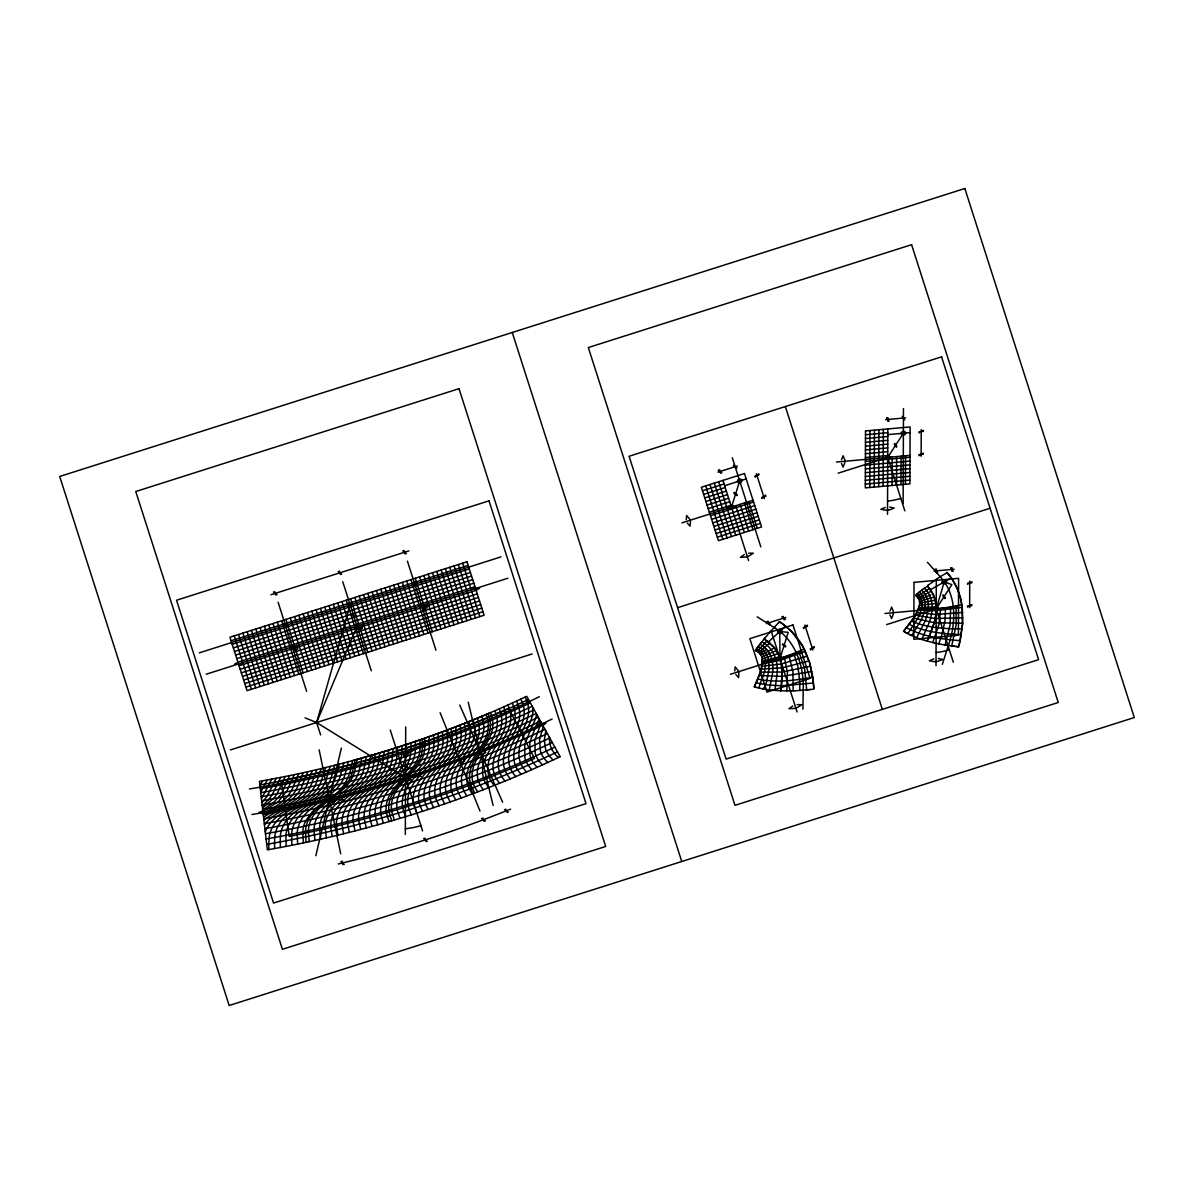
<?xml version="1.0" encoding="UTF-8"?>
<svg xmlns="http://www.w3.org/2000/svg" width="1194" height="1194" viewBox="0 0 1194 1194"><rect width="100%" height="100%" fill="white"/><g stroke="black" fill="none" stroke-linecap="round" stroke-linejoin="round"><path stroke-width="1.5" d="M954.737 646.342L958.692 646.775L960.633 638.387L962.648 622.88L962.319 608.253L960.469 598.104L957.14 588.388L952.021 578.911L946.633 572.314M405.333 834.427L405.706 726.877M869.769 487.48L869.963 430.541M874.232 487.077L874.426 430.138M878.694 486.674L878.888 429.736M883.142 486.286L883.351 429.333M887.515 514.345L887.799 428.93M887.829 421.348L887.843 417.542M892.067 485.48L892.172 457.003M896.53 485.077L896.619 456.601M900.977 484.674L901.082 456.198M903.142 503.45L903.47 408.542M905.44 484.271L905.545 455.795M921.141 456.287L921.231 429.706M936.006 665.759L936.305 580.344M936.335 572.747L936.35 568.956M951.946 571.344L951.946 567.553M969.647 607.701L969.737 581.12M927.454 562.284L940.185 576.687L947.32 572.598A91.61 75.759 -17.4 0 1 949.603 575.463L950.32 576.433A91.102 75.341 -17.4 0 1 952.021 578.911L955.349 584.612A91.848 75.968 -17.4 0 1 957.14 588.388A93.819 77.595 -17.4 0 1 958.886 592.866A96.804 80.058 -17.4 0 1 960.155 596.925L960.319 597.507A101.415 83.879 -17.4 0 1 961.424 602.328A106.624 88.177 -17.4 0 1 962.125 606.671L962.528 624.626L959.095 645.238M415.437 741.414L415.348 749.951A33.969 28.089 -17.4 0 1 415.303 751.071C413.691 774.831 384.796 783.398 380.961 806.234A33.984 28.104 -17.4 0 0 381.573 817.069L383.408 823.218M802.935 709.221L803.204 690.222C804.204 666.401 795.652 640.163 774.145 627.507L757.115 616.835M274.53 848.561L274.68 838.606A33.984 28.104 -17.4 0 1 277.307 827.666C287.47 805.965 317.574 803.338 325.917 780.234A33.969 28.089 -17.4 0 0 326.29 779.115L330.216 766.399M410.99 742.922L410.751 751.668A33.969 28.089 -17.4 0 1 410.691 752.787C408.706 776.563 379.722 784.801 375.528 807.622A33.984 28.104 -17.4 0 0 375.976 818.487L377.752 824.815M762.757 688.893L754.265 686.863L760.802 671.207L762.354 659.76A22.298 18.432 -17.4 0 0 762.25 658.954A19 15.716 -17.4 0 0 761.787 656.998A15.462 12.791 -17.4 0 0 761.056 655.252A13.268 10.97 -17.4 0 0 760.071 653.745L759.772 653.402A12.477 10.328 -17.4 0 1 760.056 653.745A13.283 10.985 -17.4 0 1 761.056 655.252L774.443 647.82L778.637 654.984L781.189 663.252L782.234 675.819L780.697 690.819L767.981 689.744M268.725 849.606L269.038 839.427A33.984 28.104 -17.4 0 1 271.829 828.502C282.306 806.905 312.455 804.577 321.111 781.563A33.969 28.089 -17.4 0 0 321.499 780.458L325.708 767.503M795.234 690.729L799.786 690.475L799.771 681.744L797.905 666.491L793.726 653.506L780.234 658.431M406.527 744.399L406.139 753.354A33.969 28.089 -17.4 0 1 406.064 754.474C403.706 778.264 374.632 786.189 370.095 808.98A33.984 28.104 -17.4 0 0 370.364 819.875L372.08 826.382M402.05 745.862L401.512 755.026A33.969 28.089 -17.4 0 1 401.423 756.16C398.706 779.936 369.543 787.547 364.663 810.308A33.984 28.104 -17.4 0 0 364.752 821.218L366.409 827.92M397.587 747.31L396.886 756.683A33.969 28.089 -17.4 0 1 396.781 757.802C393.692 781.577 364.454 788.891 359.215 811.621A33.984 28.104 -17.4 0 0 359.14 822.547L360.722 829.427M780.697 690.819L793.159 690.819L792.906 671.535L788.876 655.402M393.11 748.728L392.244 758.324A33.969 28.089 -17.4 0 1 392.125 759.444C388.677 783.204 359.349 790.204 353.767 812.89A33.984 28.104 -17.4 0 0 353.528 823.83L355.021 830.905M388.632 750.13L387.602 759.936A33.969 28.089 -17.4 0 1 387.453 761.056C383.647 784.801 354.245 791.488 348.32 814.144A33.984 28.104 -17.4 0 0 347.902 825.084L349.32 832.367M384.155 751.504L382.946 761.533A33.969 28.089 -17.4 0 1 382.781 762.653C378.602 786.383 349.126 792.741 342.872 815.353A33.984 28.104 -17.4 0 0 342.29 826.308L343.618 833.785M841.486 459.675L843.128 455.735L844.77 459.72A25.552 21.134 -17.4 0 1 844.77 462.854L843.083 467.123L841.471 463.481M889.978 611.089L891.634 607.149L893.276 611.119A25.552 21.134 -17.4 0 1 893.261 614.253L891.59 618.537L889.963 614.88M786.801 690.938L787.428 672.431L784.279 657.073M781.398 686.416L782.174 671.491A85.401 70.625 -17.4 0 0 781.891 667.864A75.461 62.416 -17.4 0 0 781.324 663.954A66.521 55.014 -17.4 0 0 780.488 660.282A59.178 48.939 -17.4 0 0 779.384 656.819A53.297 44.088 -17.4 0 0 778.01 653.596A48.775 40.342 -17.4 0 0 776.354 650.596A45.506 37.626 -17.4 0 0 774.443 647.82L764.1 638.984L762.369 641.074M379.662 752.862L378.274 763.1A33.969 28.089 -17.4 0 1 378.095 764.22C373.558 787.936 344.021 793.98 337.409 816.547A33.984 28.104 -17.4 0 0 336.663 827.502L337.902 835.173M781.309 687.028L781.025 688.908M375.185 754.19L373.588 764.653A33.969 28.089 -17.4 0 1 373.394 765.787C368.513 789.458 338.902 795.189 331.962 817.696A33.984 28.104 -17.4 0 0 331.036 828.666L332.171 836.546M370.692 755.518L368.901 766.19A33.969 28.089 -17.4 0 1 368.692 767.309C363.454 790.95 333.768 796.383 326.499 818.83A33.984 28.104 -17.4 0 0 325.395 829.8L326.44 837.875M780.921 689.55L780.757 690.505M366.2 756.802L364.2 767.712A33.969 28.089 -17.4 0 1 363.976 768.832C358.379 792.428 328.634 797.547 321.037 819.92A33.984 28.104 -17.4 0 0 319.768 830.905L320.693 839.188M361.707 758.086L359.498 769.205A33.969 28.089 -17.4 0 1 359.245 770.324C353.305 793.876 323.514 798.682 315.574 820.994A33.984 28.104 -17.4 0 0 314.141 831.979L314.947 840.457M357.215 759.324L354.782 770.682A33.969 28.089 -17.4 0 1 354.514 771.802C348.215 795.308 318.365 799.801 310.112 822.039A33.984 28.104 -17.4 0 0 308.5 833.024L309.201 841.71M488.988 713.296L488.346 713.564A867.008 717.087 -17.4 0 1 355.155 759.891L352.528 771.473A33.969 28.089 -17.4 0 1 352.26 772.593C345.693 796.055 315.798 800.308 307.276 822.487A33.984 28.104 -17.4 0 0 305.545 833.457L306.142 842.352L306.948 842.188M352.723 760.563L350.051 772.145A33.969 28.089 -17.4 0 1 349.767 773.264C336.395 806.323 321.305 793.204 304.649 823.054A33.984 28.104 -17.4 0 0 302.858 834.024L303.425 842.919M774.876 690.49L777.324 672.013A78.938 65.282 -17.4 0 0 777.249 668.565A68.64 56.775 -17.4 0 0 776.921 664.864A59.416 49.133 -17.4 0 0 776.324 661.386A51.894 42.924 -17.4 0 0 775.458 658.148A45.909 37.969 -17.4 0 0 774.309 655.118A41.327 34.178 -17.4 0 0 772.906 652.327A38.029 31.447 -17.4 0 0 771.234 649.76A35.924 29.716 -17.4 0 0 769.279 647.417A34.91 28.88 -17.4 0 0 767.07 645.312A35.193 29.104 -17.4 0 0 764.578 643.417A35.775 29.581 -17.4 0 0 761.832 641.76L760.548 643.372M315.828 855.725L341.394 748.071M348.215 761.772L345.32 773.578A33.969 28.089 -17.4 0 1 345.021 774.697C338.036 798.085 308.082 801.95 299.172 824.024A33.984 28.104 -17.4 0 0 297.231 835.009L297.664 844.113M545.792 730.758L544.389 739.593L545.195 747.459A34.163 28.253 -17.4 0 0 551.255 758.19L553.061 760.026M343.723 762.966L340.574 774.996A33.969 28.089 -17.4 0 1 340.26 776.115C332.932 799.428 302.933 802.995 293.709 824.979A33.984 28.104 -17.4 0 0 291.59 835.949L291.888 845.262M903.679 631.044L914.5 616.97L919.305 606.119A22.298 18.432 -17.4 0 0 919.455 605.298L935.872 603.477L933.096 594.105L927.559 586.164L922.455 589.552M339.215 764.13L335.812 776.384A33.969 28.089 -17.4 0 1 335.484 777.503C327.813 800.756 297.784 804.01 288.247 825.905A33.984 28.104 -17.4 0 0 285.948 836.86L286.112 846.397M906.171 628.163L914.708 616.641A62.775 51.909 -17.4 0 0 915.574 615.179A52.148 43.133 -17.4 0 0 917.022 612.462A40.402 33.417 -17.4 0 0 918.156 609.91A31.178 25.79 -17.4 0 0 918.977 607.522L919.007 607.388A24.164 19.985 -17.4 0 0 919.455 605.298M320.619 734.982L316.619 722.519L350.17 604.865M769.309 689.923L772.742 672.297A73.521 60.804 -17.4 0 0 772.891 669.043A62.76 51.909 -17.4 0 0 772.787 665.551A53.163 43.969 -17.4 0 0 772.428 662.282A45.402 37.551 -17.4 0 0 771.802 659.237A39.268 32.477 -17.4 0 0 770.891 656.416A34.611 28.626 -17.4 0 0 769.727 653.834A31.283 25.865 -17.4 0 0 768.279 651.476A29.178 24.134 -17.4 0 0 766.578 649.342A28.149 23.283 -17.4 0 0 764.593 647.432A28.432 23.522 -17.4 0 0 762.354 645.76A29.014 23.999 -17.4 0 0 759.832 644.297L759.265 645.044M334.708 765.279L331.051 777.772A33.969 28.089 -17.4 0 1 330.708 778.876C322.708 802.055 292.634 805.01 282.769 826.8A33.984 28.104 -17.4 0 0 280.306 837.74L280.321 847.486M944.29 644.864L951.737 645.969L956.17 624.805L956.081 605.925L961.857 604.791M778.772 622.477L779.458 621.731L781.592 623.149L791.189 631.119L802.592 645.999L809.726 662.894L813.457 683.028L781.473 685.774L768.04 685.028L756.22 682.864L760.966 670.655A62.775 51.909 -17.4 0 0 761.384 669.088A52.148 43.133 -17.4 0 0 762.011 666.222A40.402 33.417 -17.4 0 0 762.354 663.58A31.178 25.79 -17.4 0 0 762.444 661.148A24.164 19.985 -17.4 0 0 762.25 658.954L778.01 653.596M731.459 507.107L739.698 480.943M779.966 658.521L788.204 632.342L779.772 631.477L779.966 658.521L762.429 662.342M942.335 664.327L948.364 645.506C956.051 623.119 957.23 595.224 940.185 576.687M321.201 768.593L316.708 781.771A33.969 28.089 -17.4 0 1 316.306 782.876C307.007 806.592 274.695 808.159 265.262 831.77M945.081 644.999L950.111 624.805L950.633 606.895L956.081 605.925M316.708 769.652L311.918 783.07A33.969 28.089 -17.4 0 1 311.5 784.159C303.037 804.995 277.441 807.995 264.441 824.681M762.757 688.908C766.787 686.356 767.026 677.625 768.429 672.356A69.312 57.327 -17.4 0 0 768.787 669.282A57.909 47.894 -17.4 0 0 768.936 665.998A47.835 39.566 -17.4 0 0 768.802 662.939A39.745 32.865 -17.4 0 0 768.414 660.103A33.417 27.641 -17.4 0 0 767.742 657.491A28.656 23.701 -17.4 0 0 766.817 655.118M312.201 770.697L307.112 784.339A33.969 28.089 -17.4 0 1 306.679 785.428C298.948 803.831 277.724 808.084 263.949 820.382M934.618 642.984L938.753 643.864L941.648 635.581L945.006 620.776L945.499 607.701L950.633 606.895M307.694 771.712L302.291 785.592A33.969 28.089 -17.4 0 1 301.843 786.682C296.754 797.905 285.873 805.025 275.247 810.428A76.879 63.581 -17.4 0 0 263.575 817.263M543.3 726.265L539.509 739.922L540.539 751.504A33.969 28.104 -17.4 0 0 545.927 760.533L547.762 762.473M303.201 772.712L297.47 786.816A33.969 28.089 -17.4 0 1 297.007 787.906C290.59 801.801 276.053 808.114 263.322 814.965M421.139 776.234L405.527 777.652L316.619 722.519L357.021 626.238M298.694 773.682L292.634 788.025A33.969 28.089 -17.4 0 1 292.157 789.115C286.411 800.875 274.545 807.801 263.113 813.159M924.708 640.402L932.753 642.551L938.977 624.298L940.693 608.462L945.499 607.701M294.202 774.652L287.799 789.219A33.969 28.089 -17.4 0 1 287.306 790.309L278.232 801.756L262.949 811.666M927.216 640.79C932.753 629.253 937.484 616.477 935.872 603.477A48.775 40.342 -17.4 0 0 935.245 600.134A45.506 37.626 -17.4 0 0 934.29 596.94L934.141 596.552A43.268 35.775 -17.4 0 0 933.081 594.03L929.499 588.373A43.268 35.775 -17.4 0 0 927.559 586.164L927.872 585.403M928.798 637.447L934.335 622.193A85.401 70.625 -17.4 0 0 935.171 618.537A75.461 62.416 -17.4 0 0 935.827 614.522A66.521 55.014 -17.4 0 0 936.171 610.671A59.178 48.939 -17.4 0 0 936.171 607A53.297 44.088 -17.4 0 0 935.872 603.477M289.709 775.578L282.948 790.383A33.969 28.089 -17.4 0 1 282.441 791.458A34.507 28.537 -17.4 0 1 280.127 795.308L273.605 802.472L262.755 809.995M928.529 638.044L927.962 639.268M541.285 722.639L534.778 740.295L535.24 753.414A33.984 28.104 -17.4 0 0 540.583 762.847L542.464 764.891M285.202 776.488L278.098 791.532A33.969 28.089 -17.4 0 1 277.56 792.607A34.88 28.85 -17.4 0 1 274.172 797.786L262.531 808.025M755.518 684.341L755.026 685.341M280.709 777.384L273.232 792.667A37.835 31.283 -17.4 0 1 262.187 805.532M754.772 685.849L754.384 686.61M268.366 793.771L276.232 778.264M530.763 729.131L524.778 744.653L524.838 757.817A33.984 28.104 -17.4 0 0 529.852 767.384L531.808 769.652M271.739 779.115L263.486 794.846A33.969 28.089 -17.4 0 1 262.829 796.055L261.411 798.264M260.695 792.055L267.247 779.936M919.484 638.7L921.708 639.462L929.633 621.626A78.938 65.282 -17.4 0 0 930.619 618.193A68.64 56.775 -17.4 0 0 931.424 614.447A59.416 49.133 -17.4 0 0 931.917 610.85A51.894 42.924 -17.4 0 0 932.096 607.433A45.909 37.969 -17.4 0 0 931.947 604.179A41.327 34.178 -17.4 0 0 931.469 601.075A38.029 31.447 -17.4 0 0 930.678 598.149A35.924 29.716 -17.4 0 0 929.574 595.388A34.91 28.88 -17.4 0 0 928.126 592.806A35.193 29.104 -17.4 0 0 926.38 590.373A35.775 29.581 -17.4 0 0 924.29 588.105M259.979 785.756L262.77 780.757M915.574 615.179L935.171 618.537L962.812 617.746M913.709 636.462L916.679 637.656L925.246 620.895A73.521 60.804 -17.4 0 0 926.365 617.701A62.76 51.909 -17.4 0 0 927.35 614.194A53.163 43.969 -17.4 0 0 927.992 610.865A45.402 37.551 -17.4 0 0 928.335 607.701A39.268 32.477 -17.4 0 0 928.335 604.701A34.611 28.626 -17.4 0 0 928.036 601.866A31.283 25.865 -17.4 0 0 927.395 599.209A29.178 24.134 -17.4 0 0 926.44 596.702A28.149 23.283 -17.4 0 0 925.171 594.358A28.432 23.522 -17.4 0 0 923.574 592.194A29.014 23.999 -17.4 0 0 921.649 590.194L919.604 591.866M758.847 645.596L755.459 650.566A13.119 10.85 -17.4 0 1 757.265 651.402L757.459 651.521A12.746 10.537 -17.4 0 1 758.623 652.312L759.145 652.76A12.388 10.239 -17.4 0 1 759.802 653.431M756.041 649.64L755.459 650.566A13.522 11.194 -17.4 0 1 757.265 651.402L757.459 651.521A12.388 10.239 -17.4 0 1 758.623 652.312L759.145 652.76M756.115 649.521L756.906 648.327M838.143 473.182L887.709 457.406L903.395 433.228M757.16 647.939L758.533 646.029M759.951 644.148L760.921 642.894M765.19 637.671L764.1 638.984A43.253 35.775 -17.4 0 1 767.085 640.85L767.444 641.103A43.924 36.327 -17.4 0 1 768.473 641.879L772.548 645.581A43.447 35.924 -17.4 0 1 774.19 647.491L774.443 647.82M765.175 637.7L767.682 634.775M757.265 651.402L767.085 640.85M905.992 628.372L904.082 630.596M768.533 633.79L771.16 630.82M904.724 631.999L903.873 630.82M771.324 630.626L773.966 627.701M774.145 627.507L775.01 626.552M777.876 623.432L774.996 626.566M778.085 623.223L778.786 622.462M919.753 591.746L915.649 595.448A13.119 10.85 -17.4 0 1 917.082 596.672A12.537 10.373 -17.4 0 1 918.201 598.06A12.089 10 -17.4 0 1 918.544 598.642M915.843 595.239L915.649 595.448A13.522 11.194 -17.4 0 1 917.082 596.672A12.388 10.253 -17.4 0 1 918.201 598.06A12.164 10.059 -17.4 0 1 918.828 599.224L919.081 599.836A13.343 11.044 -17.4 0 1 919.47 601.358L934.29 596.94M422.288 739.056L422.348 747.399A33.969 28.089 -17.4 0 1 422.333 748.519C421.169 772.249 392.393 781.204 388.975 804.04A33.984 28.104 -17.4 0 0 389.811 814.86L391.707 820.815M755.115 477.167L758.772 473.734M761.966 498.54L765.623 495.122M803.622 628.581L807.278 625.149M810.472 649.954L814.114 646.521M916.574 594.552L917.679 593.537M768.488 641.865L785.637 626.163L791.622 631.551A91.789 75.909 -17.4 0 1 794.159 634.238L794.562 634.701A93.669 77.461 -17.4 0 1 797.293 638.029L797.667 638.521A97.027 80.252 -17.4 0 1 800.487 642.551A101.415 83.879 -17.4 0 1 803.055 646.82A106.624 88.177 -17.4 0 1 805.084 650.745L809.726 662.894L812.681 676.461L813.875 689.102L810.726 689.475M918.037 593.209L919.47 591.985M758.802 652.461L769.802 642.954M541.076 722.251L538.001 724.743L545.957 723.042L542.897 725.534M921.649 590.194L922.469 589.538M927.857 585.418L932.35 582.15M917.082 596.672L929.499 588.373M932.32 582.179L937.111 578.806M766.264 649.551L760.056 653.745M937.096 578.806L940.215 576.657M761.847 652.581L761.966 652.506A16.835 13.925 -17.4 0 0 760.459 651.014A17.104 14.149 -17.4 0 0 758.683 649.745A17.686 14.627 -17.4 0 0 756.638 648.7M918.992 432.915L923.455 430.318M918.917 455.69L923.38 453.093M967.498 584.314L971.961 581.717M967.424 607.089L971.886 604.492M405.602 754.877L422.333 745.19M930.514 589.687L951.379 577.911M918.201 598.075L931.424 591.075M776.354 650.596L761.787 656.998M804.234 649.029L793.726 653.506M262.844 810.756L259.113 812.368L267.008 812.89L263.277 814.502M930.857 594.851L929.783 595.299M486.794 714.221L488.346 713.564L489.734 719.087A33.969 28.089 -17.4 0 1 489.988 720.161C494.42 742.937 467.66 756.712 469.6 779.085A33.984 28.104 -17.4 0 0 472.973 789.309L474.675 793.025M929.365 595.478L926.26 596.776M805.353 651.312L780.488 660.282L762.354 663.58M744.295 554.583L740.399 557.27L745.519 557.105A25.552 21.134 -17.4 0 0 749.071 555.971L753.339 553.15L748.608 553.225M792.801 705.997L788.906 708.669L794.025 708.52A25.552 21.134 -17.4 0 0 797.577 707.385L801.861 704.699L797.114 704.624M925.917 596.91L918.873 599.328M494.659 745.086L479.988 750.951L495.286 746.922M481.495 754.384L485.689 752.713L484.182 749.28M460.332 762.593L464.556 761.011L463.153 757.533M807.383 656.028L781.324 663.968L762.011 666.222M779.384 656.819L762.429 661.148M270.948 594.746L408.87 550.867M717.892 472.167L737.295 466.003M231.084 640.79L468.138 565.374M702.49 490.809L724.042 483.958M199.323 652.849L501.032 556.867M724.624 485.734L746.16 478.884M754.787 476.137L759.1 474.764M232.218 644.357L469.272 568.941M703.639 494.376L725.191 487.525M233.367 647.909L470.421 572.493M704.773 497.943L726.325 491.077M234.502 651.476L471.555 576.06M705.923 501.495L727.474 494.644M235.636 655.043L472.705 579.627M707.057 505.062L728.609 498.211M236.785 658.61L473.839 583.179M708.206 508.629L729.758 501.764M709.34 512.181L730.892 505.331M206.174 674.237L507.883 578.239M681.893 522.882L753.011 500.256M761.638 497.51L765.951 496.137M710.49 515.748L753.593 502.032M293.515 650.372L297.828 648.999L296.679 645.432M358.17 629.805L362.469 628.432L361.334 624.865M422.81 609.238L427.124 607.865L425.989 604.298M240.203 669.297L477.257 593.881M711.624 519.315L754.727 505.599M241.352 672.849L478.406 597.433M712.773 522.882L755.862 509.166M242.486 676.416L479.54 601M713.908 526.435L757.011 512.719M243.636 679.983L480.689 604.567M715.057 530.002L758.145 516.286M244.77 683.535L481.824 608.119M716.191 533.569L759.294 519.853M245.919 687.102L482.973 611.686M717.325 537.121L760.429 523.42M230.427 749.936L532.136 653.954M677.595 607.671L990.08 508.256M766.399 623.581L785.801 617.417M803.293 627.551L807.607 626.178M405.527 777.652L420.616 772.846M730.4 674.297L801.517 651.67M810.144 648.924L814.442 647.551M886.649 624.581L936.215 608.821L940.693 608.462M406.676 781.204L410.975 779.846L409.841 776.279M809.129 660.969L781.891 667.864L761.384 669.088M355.155 759.891L353.946 760.22M810.622 666.148L782.189 672.013L760.503 672.192M935.23 600.134L919.619 603.239A19.014 15.731 -17.4 0 1 919.455 605.298M344.708 795.204L329.32 798.89L344.603 800.159M330.081 802.562L334.484 801.502L333.723 797.831M811.83 671.55L782.219 676.371L759.339 675.52M812.786 677.177C794.786 680.505 776.04 682.953 757.921 679.073M962.2 607.298L936.171 610.671L918.156 609.91M885.306 507.465L880.844 509.256L885.679 510.241A25.552 21.134 -17.4 0 0 889.366 509.898L894.216 508.047L889.769 507.062M933.812 658.879L929.365 660.789L934.186 661.64A25.552 21.134 -17.4 0 0 937.872 661.312L942.723 659.461L938.26 658.476M962.662 612.447L935.827 614.522L917.022 612.462M936.171 607L918.962 607.522M810.696 689.475L809.353 689.625M809.831 689.58L799.786 690.475M808.039 689.774L806.263 689.938M885.605 419.646L905.679 417.84M865.501 434.75L887.799 432.735M887.784 434.631L910.082 432.616M918.992 431.81L923.455 431.407M865.486 438.541L887.784 436.526M865.471 442.332L887.769 440.317M865.456 446.138L887.754 444.123M865.441 449.929L887.739 447.914M865.426 453.72L887.724 451.705M865.426 457.526L887.709 455.511M836.427 462.033L909.992 455.392M918.917 454.586L923.38 454.183M865.411 461.317L909.992 457.287M865.396 465.108L909.977 461.093M865.381 468.914L909.962 464.884M865.366 472.705L909.947 468.675M865.351 476.496L909.947 472.481M865.337 480.301L909.932 476.272M865.322 484.092L909.918 480.063M934.111 571.06L954.17 569.239M967.498 583.224L971.961 582.821M884.933 613.447L958.498 606.806M967.424 606L971.886 605.597M962.633 623.223L934.201 622.716L913.798 618.074M795.204 690.729L793.159 690.819M962.125 628.865C945.141 628.805 927.469 628.104 911.709 621.119M961.304 634.671C943.648 633.954 925.35 632.327 909.291 624.343M960.17 640.641C941.827 639.268 922.902 636.671 906.544 627.716M958.692 646.775L957.379 646.641M956.931 646.596L956.051 646.491M951.319 645.909L954.767 646.342M954.334 646.297L953.454 646.193M953.036 646.133L951.737 645.969M351.334 614.895L355.633 615.492M351.558 615.611L355.872 616.208M767.981 689.744L764.026 689.132M948.812 645.566L947.976 645.447M946.738 645.253L945.917 645.133M918.604 608.701L936.215 608.821L951.887 584.627L944.26 581.881L936.215 608.821L953.334 662.252M944.275 644.864L941.126 644.312M941.096 644.312L938.753 643.864M934.604 642.984L932.753 642.551M758.712 688.043L764.488 671.789A65.64 54.297 -17.4 0 0 764.951 669.297A54.282 44.894 -17.4 0 0 765.339 666.222A43.521 35.984 -17.4 0 0 765.444 663.371A34.969 28.925 -17.4 0 0 765.294 660.745A28.357 23.462 -17.4 0 0 764.861 658.342A23.447 19.388 -17.4 0 0 764.16 656.163A20 16.537 -17.4 0 0 763.205 654.222A17.85 14.761 -17.4 0 0 761.966 652.506M756.324 687.446L754.548 686.953M924.693 640.402L921.708 639.462M919.47 638.686L916.679 637.656M305.067 717.863L316.619 722.519M403.647 765.1L407.497 766.652M403.632 765.861L407.497 767.414M905.485 632.432L913.694 636.447M911.679 635.566L921.186 619.999A69.312 57.327 -17.4 0 0 922.455 617.029A57.909 47.894 -17.4 0 0 923.589 613.791A47.835 39.566 -17.4 0 0 924.395 610.716A39.745 32.865 -17.4 0 0 924.887 607.806A33.417 27.641 -17.4 0 0 925.066 605.074A28.656 23.701 -17.4 0 0 924.902 602.492A25.268 20.895 -17.4 0 0 924.44 600.089A23.149 19.149 -17.4 0 0 923.634 597.836A22.134 18.298 -17.4 0 0 922.529 595.761A22.402 18.537 -17.4 0 0 921.081 593.851A22.985 19.014 -17.4 0 0 919.32 592.105M910.544 635.044L909.709 634.641M907.828 633.701L917.664 618.552A65.64 54.297 -17.4 0 0 918.858 616.194A54.282 44.894 -17.4 0 0 920.141 613.209A43.521 35.984 -17.4 0 0 921.111 610.403A34.969 28.925 -17.4 0 0 921.768 607.746A28.357 23.462 -17.4 0 0 922.096 605.268A23.447 19.388 -17.4 0 0 922.111 602.955A20 16.537 -17.4 0 0 921.798 600.806A17.85 14.761 -17.4 0 0 921.156 598.821A16.835 13.925 -17.4 0 0 920.201 597A17.104 14.149 -17.4 0 0 918.917 595.343A17.686 14.627 -17.4 0 0 917.32 593.866M907.291 633.432L905.753 632.581M903.485 631.268L905.5 632.447M504.435 809.592L508.375 812.054M481.585 818.427L485.436 820.979M733.325 465.302L736.952 468.078M718.236 470.108L721.863 472.869M781.831 616.716L785.458 619.477M766.742 621.507L770.369 624.283M402.736 550.852L406.378 553.613M338.096 571.419L341.723 574.18M273.441 591.985L277.068 594.761M423.631 838.457L427.258 841.218M734.131 492.435L737.265 494.853M733.907 493.197L737.026 495.614M782.637 643.85L785.771 646.267M782.398 644.611L785.533 647.014M340.947 861.411L344.245 864.471M558.329 757.548L556.583 755.802A33.925 28.059 -17.4 0 1 552.18 749.832M537.136 767.279L535.225 765.13A33.984 28.104 -17.4 0 1 530.046 755.623L529.778 742.489L535.808 726.4A80.864 66.879 -17.4 0 0 539.181 718.818M526.464 771.996L524.479 769.623A33.984 28.104 -17.4 0 1 519.614 759.966C514.898 740.773 533.882 726.474 533.017 707.699M521.091 774.309L519.077 771.817A33.984 28.104 -17.4 0 1 514.375 762.1C509.495 740.474 534.718 724.027 527.27 702.296A33.969 28.089 -17.4 0 0 526.882 701.266L525.181 697.042M515.718 776.593L513.674 773.981A33.984 28.104 -17.4 0 1 509.137 764.205C504.614 742.459 530.032 726.34 522.942 704.46A33.969 28.089 -17.4 0 0 522.569 703.43L520.897 699.042M510.331 778.861L508.256 776.13A33.984 28.104 -17.4 0 1 503.868 766.279C499.704 744.429 525.33 728.638 518.599 706.624A33.969 28.089 -17.4 0 0 518.256 705.579L516.614 701.042M504.928 781.1L502.838 778.234A33.984 28.104 -17.4 0 1 498.614 768.324C494.794 746.384 520.629 730.907 514.256 708.758A33.969 28.089 -17.4 0 0 513.927 707.699L512.301 703.012M902.157 416.258L904.724 419.825M886.56 417.661L889.112 421.228M950.663 567.657L953.23 571.225M935.066 569.075L937.618 572.642M894.679 443.422L896.873 446.511M894.216 444.108L896.425 447.213M943.17 594.821L945.379 597.925M942.723 595.522L944.932 598.612M499.51 783.309L497.391 780.309A33.984 28.104 -17.4 0 1 493.331 770.339C489.883 748.31 515.898 733.161 509.898 710.863A33.969 28.089 -17.4 0 0 509.584 709.818L507.987 704.967M494.092 785.488L491.943 782.369A33.984 28.104 -17.4 0 1 488.047 772.324C484.943 750.205 511.151 735.385 505.525 712.967A33.969 28.089 -17.4 0 0 505.226 711.908L503.674 706.893M488.644 787.637L486.495 784.383A33.984 28.104 -17.4 0 1 482.764 774.294C480.018 752.086 506.405 737.593 501.137 715.042A33.969 28.089 -17.4 0 0 500.853 713.982L499.346 708.818M483.197 789.771L481.018 786.383A33.984 28.104 -17.4 0 1 477.451 776.219C475.063 753.936 501.629 739.773 496.734 717.116A33.969 28.089 -17.4 0 0 496.465 716.042L495.003 710.699M477.734 791.861L475.54 788.339A33.984 28.104 -17.4 0 1 472.137 778.13C470.108 755.772 496.853 741.922 492.331 719.161A33.969 28.089 -17.4 0 0 492.077 718.087L490.659 712.579M472.242 793.935L470.063 790.264A33.984 28.104 -17.4 0 1 466.824 780.01C465.153 757.578 492.047 744.056 487.898 721.191A33.969 28.089 -17.4 0 0 487.674 720.116L486.301 714.43M466.764 795.98L464.57 792.174A33.984 28.104 -17.4 0 1 461.496 781.846C460.183 759.354 487.242 746.16 483.466 723.206A33.969 28.089 -17.4 0 0 483.257 722.116L481.943 716.266M461.257 797.995L459.063 794.04A33.984 28.104 -17.4 0 1 456.153 783.667C455.212 761.115 482.421 748.25 479.018 725.191A33.969 28.089 -17.4 0 0 478.824 724.101L477.585 718.072M455.75 799.995L453.556 795.876A33.984 28.104 -17.4 0 1 450.81 785.458C450.228 762.862 477.6 750.31 474.555 727.161A33.969 28.089 -17.4 0 0 474.376 726.071L473.212 719.863M448.034 797.682L450.213 801.95M444.675 803.89L442.496 799.458A33.984 28.104 -17.4 0 1 440.108 788.965C440.228 766.264 467.884 754.369 465.6 731.056A33.969 28.089 -17.4 0 0 465.466 729.967L464.436 723.385M798.846 651.387L804.666 669.058L806.696 689.908M439.138 805.801L436.974 801.204A33.984 28.104 -17.4 0 1 434.735 790.667C435.228 767.936 463.018 756.354 461.108 732.982A33.969 28.089 -17.4 0 0 460.988 731.877L460.048 725.116M687.341 523.106L690.057 526.181L690.431 521.793A25.552 21.134 -17.4 0 0 689.49 518.853L686.64 515.48L686.207 519.554M735.847 674.52L738.564 677.58L738.937 673.192A25.552 21.134 -17.4 0 0 737.996 670.252L735.146 666.894L734.698 670.953M433.571 807.666L431.422 802.92A33.984 28.104 -17.4 0 1 429.362 792.338C430.213 769.578 458.138 758.324 456.601 734.892A33.969 28.089 -17.4 0 0 456.496 733.788L455.645 726.833M459.75 705.102L502.629 802.249M505.644 809.099L507.166 812.532M428.004 809.517L425.87 804.607A33.984 28.104 -17.4 0 1 423.989 793.995C425.183 771.205 453.242 760.265 452.093 736.773A33.969 28.089 -17.4 0 0 451.989 735.668L451.228 728.519M422.422 811.338L420.318 806.263A33.984 28.104 -17.4 0 1 418.601 795.607C420.154 772.802 448.347 762.19 447.556 738.638A33.969 28.089 -17.4 0 0 447.481 737.519L446.825 730.191M440.093 712.728L479.988 811.024M482.809 817.965L484.212 821.442M416.84 813.144L414.751 807.89A33.984 28.104 -17.4 0 1 413.214 797.204C415.124 774.369 443.422 764.085 443.019 740.474A33.969 28.089 -17.4 0 0 442.959 739.37L442.407 731.847M411.229 814.905L409.184 809.487A33.984 28.104 -17.4 0 1 407.811 798.771C410.079 775.921 438.497 765.951 438.467 742.31A33.969 28.089 -17.4 0 0 438.422 741.19L437.974 733.474M405.617 816.636L403.617 811.054A33.984 28.104 -17.4 0 1 402.408 800.293C405.035 777.443 433.571 767.802 433.9 744.116A33.969 28.089 -17.4 0 0 433.885 742.996L433.541 735.071M400.005 818.353L398.035 812.592A33.984 28.104 -17.4 0 1 396.99 801.801C399.975 778.951 428.616 769.623 429.333 745.907A33.969 28.089 -17.4 0 0 429.333 744.787L429.109 736.668M394.363 820.039L392.453 814.084A33.984 28.104 -17.4 0 1 391.587 803.278C394.916 780.428 423.661 771.414 424.751 747.683A33.969 28.089 -17.4 0 0 424.766 746.563L424.661 738.235M887.709 457.406L904.828 510.838M785.339 406.557L882.336 709.37M756.369 473.675L764.354 498.614M804.875 625.074L812.86 650.014M748.713 501.629L757.265 528.345M732.28 457.78L760.817 546.852M783.07 616.313L784.219 619.88M744.399 503.002L752.951 529.718M740.086 504.375L748.638 531.091M735.773 505.749L744.34 532.464M719.475 469.705L720.624 473.272M722.907 480.391L748.578 560.553M767.981 621.119L769.13 624.671M771.414 631.805L797.085 711.967M718.594 481.764L735.713 535.211M714.281 483.137L731.4 536.569M709.982 484.51L727.101 537.942M705.669 485.883L722.788 539.315M512.256 332.484L681.744 861.516M462.69 563.18L479.809 616.626M458.377 564.553L475.496 617.985M454.063 565.926L471.182 619.358M449.75 567.299L466.869 620.731M445.437 568.672L462.556 622.104M441.138 570.045L458.257 623.477M436.825 571.404L453.944 624.85M432.512 572.777L449.631 626.223M428.198 574.15L445.317 627.596M423.885 575.523L441.004 628.954M419.587 576.896L436.706 630.328M415.273 578.269L432.392 631.701M403.99 550.449L405.124 554.016M407.408 561.135L435.944 650.208M410.96 579.642L428.079 633.074M406.647 581.015L423.766 634.447M402.348 582.373L419.467 635.82M398.035 583.747L415.154 637.193M393.721 585.12L410.84 638.566M389.408 586.493L406.527 639.924M385.095 587.866L402.214 641.297M380.796 589.239L397.915 642.671M376.483 590.612L393.602 644.044M372.17 591.985L389.289 645.417M367.856 593.343L384.975 646.79M363.543 594.716L380.662 648.163M359.245 596.09L376.364 649.536M354.931 597.463L372.05 650.894M350.618 598.836L367.737 652.267M339.335 571.016L340.469 574.583M342.753 581.702L371.289 670.774M390.259 730.012L422.601 830.934M424.885 838.054L426.019 841.621M346.305 600.209L363.424 653.64M342.006 601.582L359.125 655.013M337.693 602.955L354.812 656.387M333.38 604.313L350.499 657.76M329.066 605.686L346.185 659.133M324.753 607.059L341.872 660.506M320.455 608.433L337.574 661.864M316.141 609.806L333.26 663.237M311.828 611.179L328.947 664.61M307.515 612.552L324.634 665.983M303.201 613.925L320.32 667.356M298.903 615.283L316.022 668.73M294.59 616.656L311.709 670.103M290.276 618.029L307.395 671.476M285.963 619.402L303.082 672.834M274.68 591.582L275.829 595.149M278.112 602.269L306.634 691.341M281.665 620.776L298.784 674.207M277.351 622.149L294.47 675.58M273.038 623.522L290.157 676.953M268.725 624.895L285.844 678.326M264.411 626.253L281.53 679.699M260.113 627.626L277.232 681.073M255.8 628.999L272.919 682.446M251.486 630.372L268.605 683.804M247.173 631.745L264.292 685.177M242.86 633.118L259.979 686.55M238.561 634.492L255.68 687.923M234.248 635.865L251.367 689.296M389.05 821.591L387.169 815.636A33.984 28.104 -17.4 0 1 386.378 804.816C389.871 781.966 418.661 773.085 419.915 749.339A33.969 28.089 -17.4 0 0 419.93 748.22L419.9 739.892M468.257 702.281L493.107 805.398M319.156 749.832L340.693 853.755M342.215 861.098L342.976 864.769M468.824 721.639L469.929 728.027A33.969 28.089 -17.4 0 1 470.093 729.131C472.749 752.354 445.228 764.578 445.466 787.234A33.984 28.104 -17.4 0 0 448.034 797.682M813.457 683.028L813.741 686.804M813.786 687.565L813.83 688.341M552.121 719.012A904.604 748.175 -17.4 0 1 251.964 814.517M532.226 706.251A880.381 728.146 -17.4 0 1 260.755 792.622M540.479 721.161A900.858 745.086 -17.4 0 1 262.71 809.547M538.315 717.266A895.5 740.653 -17.4 0 1 262.187 805.114M536.21 713.475A890.291 736.34 -17.4 0 1 261.695 800.816M534.181 709.803A885.261 732.176 -17.4 0 1 261.217 796.652M530.315 702.818A875.665 724.251 -17.4 0 1 260.307 788.727M528.479 699.505A871.113 720.489 -17.4 0 1 354.245 763.906L353.514 764.1A871.113 720.489 -17.4 0 1 259.889 784.965M545.001 729.34A912.082 754.354 -17.4 0 1 263.77 818.815M542.703 725.191A906.38 749.653 -17.4 0 1 263.232 814.114M549.777 737.982A923.947 764.175 -17.4 0 1 264.889 828.621M547.359 733.594A917.932 759.205 -17.4 0 1 264.322 823.651M557.449 751.832A942.961 779.906 -17.4 0 1 266.695 844.337M554.837 747.101A936.469 774.533 -17.4 0 1 266.083 838.964M552.27 742.474A930.126 769.279 -17.4 0 1 265.471 833.725M268.396 793.771A35.626 29.462 -17.4 0 1 261.889 802.502M552.106 749.877A37.298 30.85 -17.4 0 1 549.464 737.295M536.733 714.221A71.386 59.043 -17.4 0 1 530.673 729.101M420.885 825.591A60.864 50.342 -17.4 0 1 405.348 828.726M949.334 649.79A52.014 43.014 -17.4 0 1 936.051 652.476M900.828 498.376A52.014 43.014 -17.4 0 1 887.56 501.062M919.47 601.358A15.462 12.791 -17.4 0 1 919.619 603.254M539.345 696.714A873.754 722.668 -17.4 0 1 249.412 788.965M510.599 809.129A983.558 813.487 -17.4 0 1 338.2 863.978M758.1 646.611A22.985 19.014 -17.4 0 1 760.384 647.864A22.402 18.537 -17.4 0 1 762.399 649.342A22.134 18.298 -17.4 0 1 764.13 651.029A23.149 19.149 -17.4 0 1 765.608 652.969A25.268 20.895 -17.4 0 1 766.802 655.118M779.458 621.731A91.162 75.401 -17.4 0 1 782.622 623.895L783.637 624.641A91.729 75.864 -17.4 0 1 785.622 626.178M865.516 430.944L865.322 487.883L909.903 483.868L910.097 426.93L865.516 430.944M914.022 582.359L913.813 639.297L958.409 635.268L958.603 578.329L914.022 582.359M404.423 777.682C406.945 780.637 406.885 774.369 404.438 777.548M886.59 457.436C889.246 460.436 888.799 453.914 886.605 457.377M902.276 433.258C905.231 436.064 904.171 429.855 902.306 433.123M935.096 608.85C937.842 611.791 937.35 605.343 935.096 608.85M943.141 581.926C945.991 584.836 945.096 578.508 943.156 581.851M478.869 750.981C481.809 753.787 480.764 747.638 478.898 750.847M291.261 646.82C293.918 649.82 293.56 643.357 291.276 646.745M315.514 722.519C318.171 725.534 317.723 719.116 315.514 722.519M349.066 604.88C351.917 607.776 351.051 601.477 349.081 604.806M355.916 626.253C358.812 629.148 357.916 622.716 355.916 626.253M404.497 754.877C407.408 757.727 406.482 751.533 404.527 754.742M420.572 605.686C423.377 608.627 422.631 602.194 420.572 605.686M421.213 745.205C424.154 748.056 423.019 741.892 421.243 745.071M730.355 507.122C732.907 510.137 732.788 503.719 730.385 506.987M738.593 480.943C741.355 483.883 740.832 477.496 738.608 480.883M778.667 631.492C781.563 634.387 780.682 627.954 778.667 631.492M778.861 658.536C781.757 661.431 780.861 654.999 778.861 658.536M237.919 662.163L234.472 664.252L242.516 663.655L239.069 665.73L476.122 590.314L479.57 588.239L471.54 588.821L474.988 586.747L237.919 662.163M964.827 188.503L59.7 476.466L229.173 1005.497L1134.3 717.534L964.827 188.503M459.018 388.677L135.758 491.51L282.411 949.305L605.671 846.456L459.018 388.677M911.589 244.695L588.329 347.544L734.982 805.323L1058.242 702.49L911.589 244.695M489.018 500.823L176.533 600.239L273.545 903.067L586.015 803.652L489.018 500.823M941.573 356.842L629.089 456.257L726.101 759.086L1038.586 659.67L941.573 356.842M466.988 561.807L229.935 637.223L247.054 690.669L484.107 615.253L466.988 561.807M744.459 473.54L701.356 487.256L718.475 540.688L761.578 526.972L744.459 473.54M792.965 624.94L749.862 638.656L766.981 692.102L810.084 678.386L792.965 624.94M560.135 756.683L526.718 696.311A866.725 716.848 -17.4 0 1 259.471 781.339L267.322 849.844A949.633 785.428 -17.4 0 0 560.135 756.683M534.434 758.384L508.614 708.281A870.68 720.116 -17.4 0 1 281.172 780.637L289.261 836.397A938.529 776.234 -17.4 0 0 534.434 758.384M291.635 648.67A2.269 1.866 -17.4 0 0 294.56 646.252A2.269 1.866 -17.4 0 0 290.918 645.506A2.269 1.866 -17.4 0 0 291.635 648.67M421.586 747.056A2.269 1.866 -17.4 0 0 424.512 744.638A2.269 1.866 -17.4 0 0 420.87 743.892A2.269 1.866 -17.4 0 0 421.586 747.056M404.87 756.727A2.269 1.866 -17.4 0 0 407.796 754.309A2.269 1.866 -17.4 0 0 404.154 753.563A2.269 1.866 -17.4 0 0 404.87 756.727M349.439 606.716A2.269 1.866 -17.4 0 0 352.364 604.313A2.269 1.866 -17.4 0 0 348.723 603.567A2.269 1.866 -17.4 0 0 349.439 606.716M935.529 610.686A2.269 1.866 -17.4 0 0 938.394 608.209A2.269 1.866 -17.4 0 0 934.708 607.552A2.269 1.866 -17.4 0 0 935.529 610.686M943.573 583.762A2.269 1.866 -17.4 0 0 946.439 581.284A2.269 1.866 -17.4 0 0 942.753 580.612A2.269 1.866 -17.4 0 0 943.573 583.762M779.04 633.342A2.269 1.866 -17.4 0 0 781.966 630.925A2.269 1.866 -17.4 0 0 778.324 630.178A2.269 1.866 -17.4 0 0 779.04 633.342M356.29 628.104A2.269 1.866 -17.4 0 0 359.215 625.686A2.269 1.866 -17.4 0 0 355.573 624.94A2.269 1.866 -17.4 0 0 356.29 628.104M730.728 508.972A2.269 1.866 -17.4 0 0 733.653 506.554A2.269 1.866 -17.4 0 0 730.012 505.808A2.269 1.866 -17.4 0 0 730.728 508.972M738.967 482.794A2.269 1.866 -17.4 0 0 741.892 480.376A2.269 1.866 -17.4 0 0 738.25 479.63A2.269 1.866 -17.4 0 0 738.967 482.794M887.023 459.272A2.269 1.866 -17.4 0 0 889.888 456.809A2.269 1.866 -17.4 0 0 886.217 456.138A2.269 1.866 -17.4 0 0 887.023 459.272M902.709 435.094A2.269 1.866 -17.4 0 0 905.574 432.616A2.269 1.866 -17.4 0 0 901.903 431.944A2.269 1.866 -17.4 0 0 902.709 435.094M779.234 660.386A2.269 1.866 -17.4 0 0 782.16 657.969A2.269 1.866 -17.4 0 0 778.518 657.222A2.269 1.866 -17.4 0 0 779.234 660.386M328.708 800.771A2.269 1.866 -17.4 0 0 331.484 798.234A2.269 1.866 -17.4 0 0 327.783 797.667A2.269 1.866 -17.4 0 0 328.708 800.771M404.885 779.518A2.269 1.866 -17.4 0 0 407.691 777.01A2.269 1.866 -17.4 0 0 404.005 776.399A2.269 1.866 -17.4 0 0 404.885 779.518M479.316 752.832A2.269 1.866 -17.4 0 0 482.167 750.354A2.269 1.866 -17.4 0 0 478.481 749.698A2.269 1.866 -17.4 0 0 479.316 752.832"/></g></svg>
